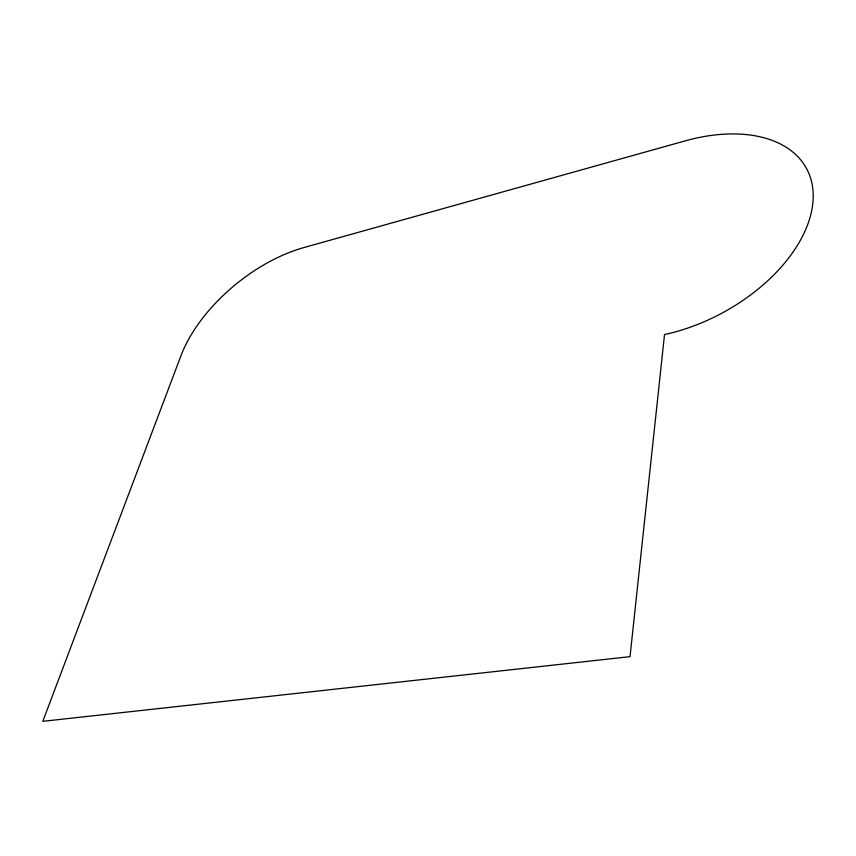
<?xml version="1.0" encoding="UTF-8"?>
<svg xmlns="http://www.w3.org/2000/svg" width="856" height="856" viewBox="0 0 856 856"><rect width="100%" height="100%" fill="white"/><g stroke="black" fill="none" stroke-linecap="round" stroke-linejoin="round"><path stroke-width="1.28" d="M664.513 334.568L630.027 656.659L42.8 721.33L180.916 355.829A121.488 66.661 -39 0 1 303.923 247.555L685.26 140.855A142.92 87.226 -28.2 0 1 812.815 203.45A142.92 87.226 -28.2 0 1 664.513 334.568"/></g></svg>
